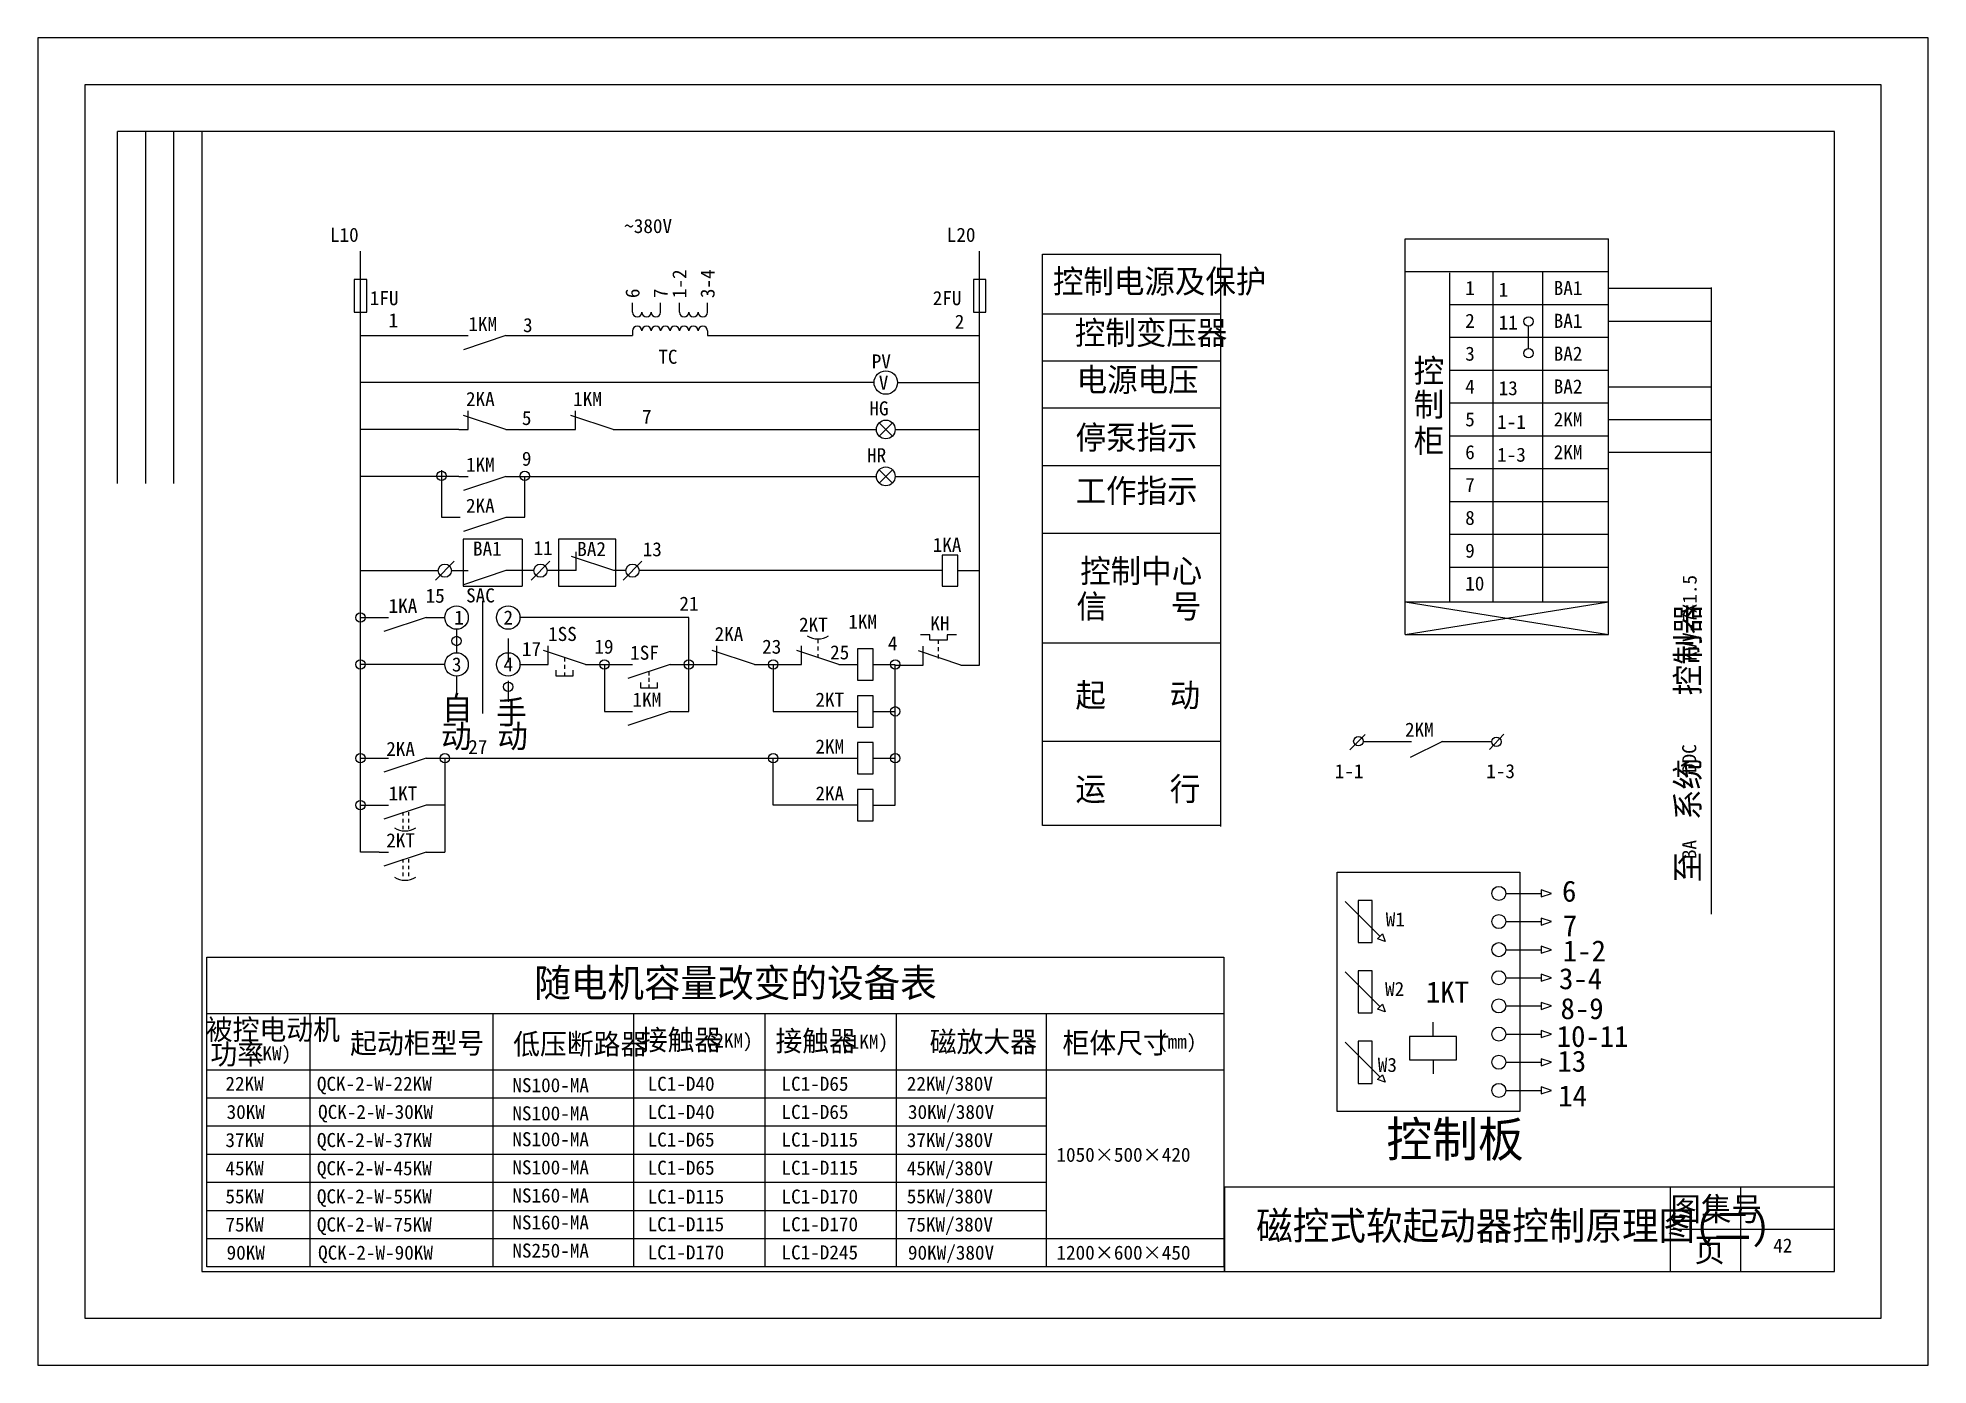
# Model space of a CAD drawing. Header units: metres. Extents: x 660 to 1063, y 191 to 474.
import ezdxf

# ---------------------------------------------------------------- set-up
doc = ezdxf.new("R2010")
doc.units = ezdxf.units.M
for name, color, linetype in [('LGT1', 7, 'Continuous'), ('X2', 130, 'Continuous'), ('X4', 60, 'Continuous')]:
    doc.layers.add(name, color=color, linetype=linetype)

# ---------------------------------------------------------------- blocks, each defined once
blk = doc.blocks.new('A$C11A10E62')
blk.add_circle((1, 1), 1)

msp = doc.modelspace()

# ---------------------------------------------------------------- linework, layer by layer
for p, q in [((677, 379), (677, 454)), ((695, 454), (677, 454)), ((683, 379), (683, 454)), ((689, 379), (689, 454)), ((750.67, 367.11), (750.67, 357.11)), ((763.26, 367.11), (750.67, 367.11)), ((763.26, 367.11), (763.26, 357.11)), ((783.25, 367.11), (771, 367.11)), ((771, 367.11), (771, 357.11)), ((783.25, 357.11), (783.25, 367.11)), ((744.78, 358.4), (748.78, 362.4)), ((765.17, 358.4), (769.17, 362.4)), ((784.78, 358.4), (788.78, 362.4)), ((750.67, 357.11), (763.26, 357.11)), ((771, 357.11), (783.25, 357.11)), ((754.78, 353.93), (754.78, 329.93)), ((747.28, 348.9), (747.28, 348.9)), ((749.28, 347.9), (749.28, 342.9)), ((760.28, 345.9), (760.28, 340.9)), ((790.28, 338.9), (790.28, 338.04)), ((749.28, 337.9), (749.28, 333.4)), ((760.28, 336.9), (760.28, 332.4)), ((790.28, 336.11), (790.28, 335.38)), ((913, 229), (913, 211)), ((1008, 229), (1008, 211)), ((1023, 229), (1023, 211)), ((1008, 220), (1043, 220))]:
    msp.add_line(p, q)
for points in [[(660, 474), (660, 191), (1063, 191), (1063, 474)], [(670, 464), (670, 201), (1053, 201), (1053, 464)], [(695, 454), (695, 211), (1043, 211), (1043, 454)]]:
    msp.add_lwpolyline(points, close=True)
for centre, radius in [((746.78, 360.4), 1.41), ((767.17, 360.4), 1.41), ((786.78, 360.4), 1.41), ((749.28, 350.4), 2.5), ((760.28, 350.4), 2.5), ((749.28, 340.4), 2.5), ((760.28, 340.4), 2.5)]:
    msp.add_circle(centre, radius)
at = {"layer": 'LGT1'}
msp.add_lwpolyline([(913, 211), (913, 229), (1043, 229)], dxfattribs=at)
at = {"layer": 'X2'}
for p, q in [((728.78, 300.4), (728.78, 428.5)), ((860.78, 340.27), (860.78, 428.5)), ((786.78, 415.5), (786.78, 417.5)), ((792.78, 415.5), (792.78, 417.5)), ((796.78, 415.5), (796.78, 417.5)), ((802.78, 415.5), (802.78, 417.5)), ((786.78, 411.5), (786.78, 410.5)), ((802.78, 411.5), (802.78, 410.5)), ((728.78, 410.5), (749.78, 410.5)), ((749.78, 410.5), (751.78, 410.5)), ((759.78, 410.5), (750.78, 407.5)), ((759.78, 410.5), (786.78, 410.5)), ((802.78, 410.5), (860.78, 410.5)), ((838.28, 400.5), (728.78, 400.5)), ((843.28, 400.5), (860.78, 400.5)), ((759.78, 390.5), (750.78, 393.5)), ((751.78, 390.5), (751.78, 394.5)), ((782.63, 390.5), (773.63, 393.5)), ((774.63, 390.5), (774.63, 394.5)), ((842.19, 389.08), (839.36, 391.91)), ((839.36, 389.08), (842.19, 391.91)), ((749.78, 390.5), (728.78, 390.5)), ((749.78, 390.5), (751.78, 390.5)), ((759.78, 390.5), (774.63, 390.5)), ((772.63, 390.5), (774.63, 390.5)), ((782.63, 390.5), (838.78, 390.5)), ((842.78, 390.5), (860.78, 390.5)), ((749.78, 380.5), (728.78, 380.5)), ((746.06, 381.82), (746.06, 371.82)), ((749.78, 380.5), (751.78, 380.5)), ((759.78, 380.5), (750.78, 377.5)), ((759.78, 380.5), (838.78, 380.5)), ((763.82, 371.82), (763.82, 380.5)), ((839.36, 379.08), (842.19, 381.91)), ((842.19, 379.08), (839.36, 381.91)), ((842.78, 380.5), (860.78, 380.5)), ((746.06, 371.82), (750.06, 371.82)), ((759.78, 371.74), (750.78, 368.74)), ((759.82, 371.82), (763.82, 371.82)), ((782.78, 360.4), (773.78, 363.4)), ((774.78, 360.4), (774.78, 364.4)), ((728.78, 360.4), (745.36, 360.4)), ((748.19, 360.4), (751.78, 360.4)), ((759.78, 360.4), (750.78, 357.4)), ((765.76, 360.4), (759.78, 360.4)), ((774.78, 360.4), (768.59, 360.4)), ((785.36, 360.4), (782.78, 360.4)), ((852.78, 360.4), (788.19, 360.4)), ((856.12, 360.4), (860.78, 360.4)), ((728.78, 350.4), (732.78, 350.4)), ((732.78, 350.4), (734.78, 350.4)), ((742.78, 350.4), (733.78, 347.4)), ((742.78, 350.4), (746.78, 350.4)), ((798.78, 350.4), (762.78, 350.4)), ((798.78, 330.4), (798.78, 350.4)), ((850.18, 346.73), (848.18, 346.73)), ((855.83, 346.73), (853.83, 346.73)), ((776.78, 340.4), (767.78, 343.4)), ((768.78, 340.4), (768.78, 344.4)), ((812.78, 340.4), (803.78, 343.4)), ((804.78, 340.4), (804.78, 344.4)), ((830.78, 340.4), (821.78, 343.4)), ((822.78, 340.4), (822.78, 344.4)), ((826.28, 345.81), (826.28, 344.95)), ((826.28, 344.21), (826.28, 343.36)), ((826.28, 342.62), (826.28, 341.9)), ((856.78, 340.27), (847.78, 343.27)), ((848.78, 340.27), (848.78, 344.27)), ((852, 344.83), (852, 345.55)), ((852, 343.24), (852, 344.09)), ((746.78, 340.4), (728.78, 340.4)), ((762.78, 340.4), (766.78, 340.4)), ((766.78, 340.4), (768.78, 340.4)), ((772.28, 341.9), (772.28, 341.04)), ((772.28, 340.3), (772.28, 339.45)), ((772.28, 338.71), (772.28, 337.98)), ((776.78, 340.4), (784.78, 340.4)), ((780.78, 340.4), (780.78, 330.4)), ((784.78, 340.4), (786.78, 340.4)), ((794.78, 340.4), (785.78, 337.4)), ((794.78, 340.4), (798.78, 340.4)), ((798.78, 340.4), (802.78, 340.4)), ((802.78, 340.4), (804.78, 340.4)), ((812.78, 340.4), (820.78, 340.4)), ((816.78, 340.4), (816.78, 330.4)), ((820.78, 340.4), (822.78, 340.4)), ((830.78, 340.4), (834.78, 340.4)), ((838.12, 340.4), (842.78, 340.4)), ((842.78, 310.4), (842.78, 340.27)), ((842.78, 340.27), (846.78, 340.27)), ((846.78, 340.27), (848.78, 340.27)), ((852, 341.64), (852, 342.5)), ((856.78, 340.27), (860.78, 340.27)), ((790.28, 337.54), (790.28, 336.69)), ((780.78, 330.4), (784.78, 330.4)), ((784.78, 330.4), (786.78, 330.4)), ((794.78, 330.4), (785.78, 327.4)), ((794.78, 330.4), (798.78, 330.4)), ((816.78, 330.4), (834.78, 330.4)), ((838.12, 330.4), (842.78, 330.4)), ((728.78, 320.4), (732.78, 320.4)), ((732.78, 320.4), (734.78, 320.4)), ((742.78, 320.4), (733.78, 317.4)), ((742.78, 320.4), (834.78, 320.4)), ((746.78, 320.4), (746.78, 300.4)), ((816.78, 310.4), (816.78, 320.4)), ((838.12, 320.4), (842.78, 320.4)), ((728.78, 310.4), (732.78, 310.4)), ((732.78, 310.4), (734.78, 310.4)), ((742.78, 310.4), (733.78, 307.4)), ((746.78, 310.4), (742.78, 310.4)), ((834.78, 310.4), (816.78, 310.4)), ((838.12, 310.4), (842.78, 310.4)), ((737.79, 308.9), (737.79, 308.17)), ((737.79, 307.45), (737.79, 306.73)), ((739.01, 308.9), (739.01, 308.17)), ((739.01, 307.45), (739.01, 306.73)), ((737.79, 306.01), (737.79, 305.29)), ((739.01, 306.01), (739.01, 305.29)), ((732.78, 300.4), (728.78, 300.4)), ((732.78, 300.4), (734.78, 300.4)), ((742.78, 300.4), (733.78, 297.4)), ((737.79, 298.9), (737.79, 298.17)), ((739.01, 298.9), (739.01, 298.17)), ((742.78, 300.4), (746.78, 300.4)), ((737.79, 297.45), (737.79, 296.73)), ((737.79, 296.01), (737.79, 295.29)), ((739.01, 297.45), (739.01, 296.73)), ((739.01, 296.01), (739.01, 295.29))]:
    msp.add_line(p, q, dxfattribs=at)
for points in [[(727.44, 422.5), (727.44, 415.49), (730.11, 415.49), (730.11, 422.5)], [(859.44, 422.5), (859.44, 415.49), (862.11, 415.49), (862.11, 422.5)], [(852.78, 363.73), (852.78, 357.06), (856.12, 357.06), (856.12, 363.73)], [(834.78, 343.73), (834.78, 337.06), (838.12, 337.06), (838.12, 343.73)], [(834.78, 333.73), (834.78, 327.06), (838.12, 327.06), (838.12, 333.73)], [(834.78, 323.73), (834.78, 317.06), (838.12, 317.06), (838.12, 323.73)], [(834.78, 313.73), (834.78, 307.06), (838.12, 307.06), (838.12, 313.73)]]:
    msp.add_lwpolyline(points, close=True, dxfattribs=at)
for points in [[(853.83, 346.73), (853.83, 345.55), (850.17, 345.55), (850.18, 346.73)], [(770.45, 339.16), (770.45, 337.98), (774.11, 337.98), (774.1, 339.16)], [(788.45, 336.56), (788.45, 335.38), (792.11, 335.38), (792.1, 336.56)]]:
    msp.add_lwpolyline(points, dxfattribs=at)
for centre, radius in [((840.78, 400.5), 2.5), ((840.78, 390.5), 2), ((840.78, 380.5), 2)]:
    msp.add_circle(centre, radius, dxfattribs=at)
for centre, radius, start, end in [((787.78, 415.5), 1, 180, 0), ((789.78, 415.5), 1, 180, 0), ((791.78, 415.5), 1, 180, 0), ((797.78, 415.5), 1, 180, 0), ((799.78, 415.5), 1, 180, 0), ((801.78, 415.5), 1, 180, 0), ((787.78, 411.5), 1, 0, 180), ((789.78, 411.5), 1, 0, 180), ((791.78, 411.5), 1, 0, 180), ((793.78, 411.5), 1, 0, 180), ((795.78, 411.5), 1, 0, 180), ((797.78, 411.5), 1, 0, 180), ((799.78, 411.5), 1, 0, 180), ((801.78, 411.5), 1, 0, 180), ((826.3, 350.09), 4.26, 237.61, 302.39), ((738.3, 309.16), 4.26, 237.61, 302.39), ((738.3, 298.66), 4.26, 237.61, 302.39)]:
    msp.add_arc(centre, radius, start, end, dxfattribs=at)
at = {"layer": 'X4'}
for p, q in [((874.2, 306.05), (874.2, 427.87)), ((874.2, 427.87), (912.1, 427.87)), ((912.1, 427.87), (912.1, 305.84)), ((951.47, 346.79), (951.47, 431.17)), ((951.47, 431.17), (994.84, 431.17)), ((994.84, 346.79), (994.84, 431.17)), ((951.47, 424.17), (994.84, 424.17)), ((961.04, 353.77), (961.04, 423.87)), ((970.23, 353.77), (970.23, 424.17)), ((980.88, 353.77), (980.88, 424.17)), ((994.84, 420.61), (1016.76, 420.61)), ((1016.76, 420.73), (1016.76, 287.18)), ((874.2, 415.14), (912.1, 415.14)), ((961.04, 417.17), (994.84, 417.17)), ((977.77, 407.74), (977.77, 412.52)), ((994.84, 413.61), (1016.76, 413.61)), ((961.04, 410.17), (994.84, 410.17)), ((874.2, 405.14), (912.1, 405.14)), ((961.04, 403.17), (994.84, 403.17)), ((994.84, 399.61), (1016.76, 399.61)), ((874.2, 395.14), (912.1, 395.14)), ((961.04, 396.17), (994.84, 396.17)), ((994.84, 392.63), (1016.76, 392.63)), ((961.04, 389.17), (994.84, 389.17)), ((994.84, 385.63), (1016.76, 385.63)), ((874.2, 382.78), (912.1, 382.78)), ((961.04, 382.17), (994.84, 382.17)), ((961.04, 375.17), (994.84, 375.17)), ((874.2, 368.4), (912.1, 368.4)), ((961.04, 368.17), (994.84, 368.17)), ((961.04, 361.17), (994.84, 361.17)), ((951.47, 353.77), (994.84, 346.79)), ((951.47, 346.79), (994.84, 353.77)), ((951.47, 353.77), (994.84, 353.77)), ((951.47, 346.79), (994.84, 346.79)), ((874.2, 345.04), (912.1, 345.04)), ((874.2, 324.02), (912.1, 324.02)), ((942.98, 325.46), (939.69, 322.17)), ((942.52, 323.95), (952.83, 323.95)), ((959.45, 323.99), (952.56, 320.55)), ((959.23, 323.95), (969.99, 323.95)), ((972.53, 325.51), (969.5, 322.28)), ((912.1, 306.05), (874.2, 306.05)), ((972.97, 291.59), (980.47, 291.59)), ((982.72, 291.59), (980.47, 292.34)), ((980.47, 292.34), (980.47, 290.84)), ((980.47, 290.84), (982.72, 291.59)), ((946.15, 282.41), (938.73, 289.84)), ((982.72, 285.59), (980.47, 286.34)), ((980.47, 286.34), (980.47, 284.84)), ((945.62, 281.88), (946.68, 282.94)), ((946.68, 282.94), (947.21, 281.35)), ((972.97, 285.59), (980.47, 285.59)), ((980.47, 284.84), (982.72, 285.59)), ((947.21, 281.35), (945.62, 281.88)), ((972.97, 279.59), (980.47, 279.59)), ((982.72, 279.59), (980.47, 280.34)), ((980.47, 280.34), (980.47, 278.84)), ((980.47, 278.84), (982.72, 279.59)), ((696, 278), (912.82, 278)), ((696, 212), (696, 278)), ((912.82, 278), (912.82, 212)), ((946.15, 267.41), (938.73, 274.84)), ((982.72, 273.59), (980.47, 274.34)), ((980.47, 274.34), (980.47, 272.84)), ((972.97, 273.59), (980.47, 273.59)), ((980.47, 272.84), (982.72, 273.59)), ((696, 266), (912.82, 266)), ((718, 266), (718, 212)), ((757, 266), (757, 212)), ((787, 266), (787, 212)), ((815, 266), (815, 212)), ((843, 266), (843, 212)), ((875, 266), (875, 212)), ((945.62, 266.88), (946.68, 267.94)), ((947.21, 266.35), (945.62, 266.88)), ((946.68, 267.94), (947.21, 266.35)), ((972.97, 267.59), (980.47, 267.59)), ((982.72, 267.59), (980.47, 268.34)), ((980.47, 268.34), (980.47, 266.84)), ((980.47, 266.84), (982.72, 267.59)), ((957.46, 261.1), (957.46, 264.1)), ((982.72, 261.59), (980.47, 262.34)), ((980.47, 262.34), (980.47, 260.84)), ((946.15, 252.41), (938.73, 259.84)), ((972.97, 261.59), (980.47, 261.59)), ((980.47, 260.84), (982.72, 261.59)), ((696, 254), (912.82, 254)), ((957.46, 256.09), (957.46, 253.09)), ((972.97, 255.59), (980.47, 255.59)), ((982.72, 255.59), (980.47, 256.34)), ((980.47, 256.34), (980.47, 254.84)), ((980.47, 254.84), (982.72, 255.59)), ((945.62, 251.88), (946.68, 252.94)), ((947.21, 251.35), (945.62, 251.88)), ((946.68, 252.94), (947.21, 251.35)), ((982.72, 249.59), (980.47, 250.34)), ((980.47, 250.34), (980.47, 248.84)), ((696, 248), (875, 248)), ((972.97, 249.59), (980.47, 249.59)), ((980.47, 248.84), (982.72, 249.59)), ((696, 242), (875, 242)), ((696, 236), (875, 236)), ((696, 230), (875, 230)), ((696, 224), (875, 224)), ((696, 218), (912.82, 218)), ((912.82, 212), (696, 212))]:
    msp.add_line(p, q, dxfattribs=at)
for points in [[(975.97, 296.09), (975.97, 245.09), (936.97, 245.09), (936.97, 296.09)], [(944.47, 281.09), (944.47, 290.09), (941.47, 290.09), (941.47, 281.09)], [(944.47, 266.09), (944.47, 275.09), (941.47, 275.09), (941.47, 266.09)], [(944.47, 251.09), (944.47, 260.09), (941.47, 260.09), (941.47, 251.09)], [(962.47, 261.1), (952.45, 261.1), (952.45, 256.09), (962.47, 256.09)]]:
    msp.add_lwpolyline(points, close=True, dxfattribs=at)
for centre, radius in [((977.81, 413.52), 1), ((977.81, 406.74), 1), ((941.52, 324.02), 1), ((970.96, 323.93), 1), ((971.47, 291.59), 1.5), ((971.47, 285.59), 1.5), ((971.47, 279.59), 1.5), ((971.47, 273.59), 1.5), ((971.47, 267.59), 1.5), ((971.47, 261.59), 1.5), ((971.47, 255.59), 1.5), ((971.47, 249.59), 1.5)]:
    msp.add_circle(centre, radius, dxfattribs=at)

# ---------------------------------------------------------------- block references
for p in [(745.06, 379.61), (762.82, 379.61), (748.28, 344.4), (779.78, 339.4), (759.28, 334.65)]:
    msp.add_blockref('A$C11A10E62', p)
at = {"layer": 'X2'}
for p in [(727.78, 349.4), (727.78, 339.4), (797.78, 339.4), (815.78, 339.4), (841.78, 339.4), (841.78, 329.4), (727.78, 319.4), (745.78, 319.4), (815.78, 319.4), (841.78, 319.4), (727.78, 309.4)]:
    msp.add_blockref('A$C11A10E62', p, dxfattribs=at)

# ---------------------------------------------------------------- texts
for s, p in [('图集号', (1008.06, 221.8)), ('页', (1013.17, 213.04))]:
    msp.add_text(s, height=5).set_placement(p)
at = {"layer": 'X4'}
for s, height, p in [('~380V', 3, (785.01, 432.37)), ('L10', 3, (722.28, 430.5)), ('L20', 3, (853.78, 430.5)), ('控制电源及保护', 5, (876.41, 419.58)), ('1FU', 3, (730.78, 417)), ('2FU', 3, (850.78, 417)), ('1', 3, (964.3, 419.16)), ('1', 3, (971.42, 418.81)), ('BA1', 3, (983.17, 419.16)), ('1', 3, (734.78, 412.28)), ('2', 3, (964.3, 412.16)), ('BA1', 3, (983.17, 412.16)), ('1KM', 3, (751.78, 411.5)), ('3', 3, (763.44, 411.25)), ('2', 3, (855.48, 411.97)), ('控制变压器', 5, (881.08, 408.61)), ('11', 3, (971.42, 411.81)), ('TC', 3, (792.28, 404.5)), ('3', 3, (964.3, 405.16)), ('BA2', 3, (983.17, 405.16)), ('PV', 3, (837.78, 403.5)), ('电源电压', 5, (881.46, 398.6)), ('控', 5, (953.33, 400.52)), ('V', 3, (839.28, 399)), ('制', 5, (953.33, 393.31)), ('4', 3, (964.3, 398.16)), ('13', 3, (971.42, 397.81)), ('BA2', 3, (983.17, 398.16)), ('2KA', 3, (751.28, 395.5)), ('1KM', 3, (774.13, 395.5)), ('HG', 3, (837.28, 393.5)), ('5', 3, (763.2, 391.45)), ('7', 3, (788.81, 391.7)), ('停泵指示', 5, (881.23, 386.28)), ('柜', 5, (953.33, 385.6)), ('5', 3, (964.3, 391.16)), ('1-1', 3, (971.1, 390.62)), ('2KM', 3, (983.17, 391.16)), ('6', 3, (964.3, 384.16)), ('2KM', 3, (983.17, 384.16)), ('1KM', 3, (751.28, 381.5)), ('9', 3, (763.2, 382.76)), ('HR', 3, (836.78, 383.5)), ('1-3', 3, (971.1, 383.62)), ('工作指示', 5, (881.24, 374.92)), ('7', 3, (964.3, 377.16)), ('2KA', 3, (751.28, 372.74)), ('8', 3, (964.3, 370.16)), ('1KA', 3, (850.78, 364.4)), ('BA1', 3, (752.78, 363.6)), ('11', 3, (765.68, 363.7)), ('BA2', 3, (775, 363.52)), ('13', 3, (788.95, 363.46)), ('控制中心', 5, (882.23, 357.83)), ('9', 3, (964.3, 363.16)), ('10', 3, (964.3, 356.16)), ('15', 3, (742.67, 353.55)), ('SAC', 3, (751.3, 353.62)), ('21', 3, (796.78, 351.86)), ('信    号', 5, (881.42, 350.29)), ('1KA', 3, (734.78, 351.4)), ('1', 3, (748.78, 348.9)), ('2', 3, (759.28, 348.9)), ('1KM', 3, (832.78, 348.02)), ('KH', 3, (850.28, 347.68)), ('1SS', 3, (768.78, 345.4)), ('2KA', 3, (804.28, 345.4)), ('2KT', 3, (822.28, 347.4)), ('17', 3, (763.2, 342.2)), ('19', 3, (778.66, 342.69)), ('1SF', 3, (786.28, 341.4)), ('23', 3, (814.42, 342.69)), ('25', 3, (828.91, 341.48)), ('4', 3, (841.23, 343.41)), ('3', 3, (748.28, 338.9)), ('4', 3, (759.28, 338.9)), ('起    动', 5, (881.19, 331.33)), ('自', 5, (746.15, 328.61)), ('手', 5, (757.73, 327.73)), ('1KM', 3, (786.78, 331.4)), ('2KT', 3, (825.78, 331.4)), ('动', 5, (745.97, 322.61)), ('动', 5, (757.97, 322.61)), ('2KM', 3, (951.46, 325)), ('2KA', 3, (734.28, 320.9)), ('27', 3, (751.76, 321.31)), ('2KM', 3, (825.78, 321.4)), ('1-1', 3, (936.49, 316.15)), ('1-3', 3, (968.78, 316.15)), ('1KT', 3, (734.78, 311.4)), ('2KA', 3, (825.78, 311.4)), ('运    行', 5, (881.2, 311.36)), ('2KT', 3, (734.28, 301.4)), ('6', 4.5, (984.94, 289.82)), ('W1', 3, (947.36, 284.54)), ('7', 4.5, (985.11, 282.44)), ('1-2', 4.5, (985.11, 277.08)), ('随电机容量改变的设备表', 6, (765.83, 269.5)), ('3-4', 4.5, (984.3, 271.16)), ('W2', 3, (947.21, 269.72)), ('1KT', 4.5, (955.92, 268.3)), ('8-9', 4.5, (984.62, 264.78)), ('被控电动机', 4.4, (695.81, 260.36)), ('起动柜型号', 4.4, (726.58, 257.46)), ('低压断路器', 4.4, (761.33, 257.27)), ('接触器', 4.4, (788.54, 258.16)), ('(2KM)', 3, (802.19, 258.72)), ('接触器', 4.4, (817.25, 257.94)), ('磁放大器', 4.4, (850.14, 257.75)), ('柜体尺寸', 4.4, (878.45, 257.5)), ('10-11', 4.5, (983.81, 258.86)), ('功率', 4.4, (696.79, 255.12)), ('(KW)', 3, (705.85, 256.01)), ('(1KM)', 3, (831.06, 258.48)), ('(mm)', 3, (898.82, 258.51)), ('13', 4.5, (983.97, 253.57)), ('W3', 3, (945.66, 253.53)), ('22KW', 3, (700, 249.5)), ('QCK-2-W-22KW', 3, (719.5, 249.5)), ('NS100-MA', 3, (761.17, 249.2)), ('LC1-D40', 3, (790, 249.5)), ('LC1-D65', 3, (818.54, 249.5)), ('22KW/380V', 3, (845.25, 249.5)), ('14', 4.5, (984.14, 246.18)), ('30KW', 3, (700.25, 243.5)), ('QCK-2-W-30KW', 3, (719.75, 243.5)), ('NS100-MA', 3, (761.17, 243.2)), ('LC1-D40', 3, (790, 243.5)), ('LC1-D65', 3, (818.54, 243.5)), ('30KW/380V', 3, (845.5, 243.5)), ('控制板', 7.5, (947.52, 235.42)), ('37KW', 3, (700, 237.5)), ('QCK-2-W-37KW', 3, (719.5, 237.5)), ('NS100-MA', 3, (761.17, 237.68)), ('LC1-D65', 3, (790, 237.6)), ('LC1-D115', 3, (818.54, 237.6)), ('37KW/380V', 3, (845.25, 237.5)), ('45KW', 3, (700, 231.5)), ('QCK-2-W-45KW', 3, (719.5, 231.5)), ('NS100-MA', 3, (761.17, 231.68)), ('LC1-D65', 3, (790, 231.6)), ('LC1-D115', 3, (818.54, 231.6)), ('45KW/380V', 3, (845.25, 231.5)), ('1050×500×420', 3, (877.16, 234.36)), ('55KW', 3, (700, 225.5)), ('QCK-2-W-55KW', 3, (719.5, 225.5)), ('NS160-MA', 3, (761.17, 225.68)), ('LC1-D115', 3, (790, 225.45)), ('LC1-D170', 3, (818.54, 225.45)), ('55KW/380V', 3, (845.25, 225.5)), ('75KW', 3, (700, 219.5)), ('QCK-2-W-75KW', 3, (719.5, 219.5)), ('NS160-MA', 3, (761.17, 219.94)), ('LC1-D115', 3, (790, 219.55)), ('LC1-D170', 3, (818.54, 219.55)), ('75KW/380V', 3, (845.25, 219.5)), ('磁控式软起动器控制原理图(二)', 6, (919.73, 217.74)), ('42', 3, (1029.97, 215.02)), ('90KW', 3, (700.25, 213.5)), ('QCK-2-W-90KW', 3, (719.75, 213.5)), ('NS250-MA', 3, (761.17, 213.94)), ('LC1-D170', 3, (790, 213.55)), ('LC1-D245', 3, (818.54, 213.55)), ('90KW/380V', 3, (845.5, 213.5)), ('1200×600×450', 3, (877.16, 213.5))]:
    msp.add_text(s, height=height, dxfattribs=at).set_placement(p)
for s, height, p in [('1-2', 3, (798.28, 418.5)), ('3-4', 3, (804.28, 418.5)), ('6', 3, (788.28, 418.5)), ('7', 3, (794.28, 418.5)), ('KVV-7X1.5', 3, (1013.64, 341.11)), ('至  系统    控制器 ', 5, (1014.24, 293.92)), ('BA       DDC', 3, (1013.56, 298.89))]:
    msp.add_text(s, height=height, rotation=90, dxfattribs=at).set_placement(p)

doc.saveas('drawing.dxf')
